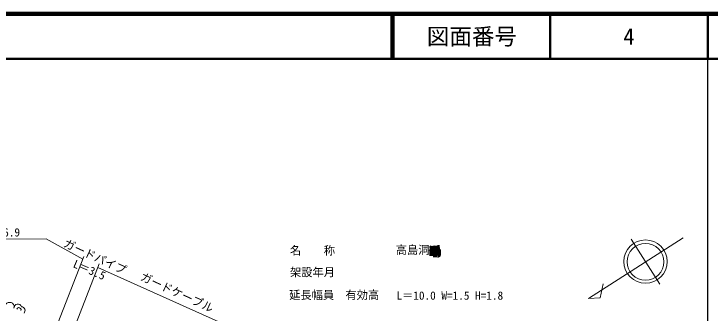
# Model space of a CAD drawing. Units: millimetres, scale not verified. Extents: x 40000 to 680000, y 20000 to 380000.
# Drawn here: x 424950 to 579500, y 313584 to 380000 of the extents above; entities that cross this region are included whole.
import ezdxf
from ezdxf.enums import TextEntityAlignment as Align

# ---------------------------------------------------------------- set-up
doc = ezdxf.new("R2010")
doc.units = ezdxf.units.MM
doc.header["$LTSCALE"] = 1000
for name, color, linetype, lineweight in [('M-BGD', 7, 'Continuous', 13), ('M-BGD-EXST', 7, 'Continuous', 25), ('M-BMK-SRVR', 3, 'Continuous', 13), ('M-STR-HTXT', 7, 'Continuous', 13), ('M-TTL', 2, 'Continuous', 140), ('M-TTL-LINE', 7, 'Continuous', 50)]:
    doc.layers.add(name, color=color, linetype=linetype, lineweight=lineweight)
doc.layers.add('M-TTL-TXT', color=7, linetype='Continuous')
doc.styles.add('ＭＳ ゴシック', font='')
doc.styles.get('ＭＳ ゴシック').set_extended_font_data('MS Gothic')

msp = doc.modelspace()

# ---------------------------------------------------------------- linework, layer by layer
at = {"layer": 'M-BGD'}
for centre, radius, start, end in [((423979, 314899), 1066, 359.21702, 143.38501), ((425833, 314698), 877, 20.3182, 179.41341), ((426031, 314317), 498, 338.07773, 160.21335), ((426561, 314152), 856, 318.50152, 83.65347)]:
    msp.add_arc(centre, radius, start, end, dxfattribs=at)
at = {"layer": 'M-BGD-EXST'}
msp.add_line((579000, 20000), (579000, 370000), dxfattribs=at)
at = {"layer": 'M-BMK-SRVR'}
msp.add_line((562018, 329958), (568369, 320011), dxfattribs=at)
msp.add_lwpolyline([(573495, 330305), (552527, 316853), (555132, 316939), (555730, 320056)], dxfattribs=at)
for centre, radius in [((565168, 325010), 4806), ((565168, 324967), 4069)]:
    msp.add_circle(centre, radius, dxfattribs=at)
at = {"layer": 'M-STR-HTXT', "lineweight": 140}
for p, q in [((517948, 328067), (518914, 328067)), ((518427, 328067), (518371, 327616)), ((518970, 328251), (519435, 328251)), ((518974, 327674), (519531, 327674)), ((517658, 327633), (517658, 326270)), ((518023, 327242), (518820, 327242)), ((518023, 326868), (518820, 326868)), ((518023, 326438), (518820, 326438))]:
    msp.add_line(p, q, dxfattribs=at)
at = {"layer": 'M-STR-HTXT'}
for p, q in [((431647, 303626), (440444, 326121)), ((443898, 324490), (434913, 301617)), ((443601, 323732), (504305, 296454))]:
    msp.add_line(p, q, dxfattribs=at)
msp.add_lwpolyline([(387497, 330018), (432126, 330046), (440228, 325570)], dxfattribs=at)
at = {"layer": 'M-STR-HTXT', "lineweight": 140}
for points in [[(517835, 327958), (517721, 327722), (517549, 327479), (517358, 327260)], [(517837, 328409), (517707, 328215), (517580, 328071), (517386, 327913)], [(518140, 328405), (518209, 328271), (518279, 328067)], [(518681, 328413), (518628, 328241), (518560, 328067)], [(519248, 327674), (519248, 326461), (519227, 326413), (519193, 326385), (519151, 326378), (518992, 326378)], [(518023, 326301), (518023, 327616), (518820, 327616), (518820, 326338)]]:
    msp.add_lwpolyline(points, dxfattribs=at)
at = {"layer": 'M-TTL'}
msp.add_line((680000, 380000), (40000, 380000), dxfattribs=at)
at = {"layer": 'M-TTL-LINE'}
for p, q in [((508747, 380000), (508747, 370000)), ((509247, 380000), (509247, 370000)), ((543997, 380000), (543997, 370000)), ((579000, 380000), (579000, 370000)), ((40000, 370000), (680000, 370000))]:
    msp.add_line(p, q, dxfattribs=at)

# ---------------------------------------------------------------- texts
at = {"layer": 'M-STR-HTXT', "style": 'ＭＳ ゴシック'}
for s, p in [('L＝46.9', (421935, 330040)), ('名\u3000\u3000称', (491233, 326001)), ('高島洞', (513448, 326124)), ('架設年月', (491233, 321188)), ('延長幅員\u3000有効高', (496046, 316128)), ('L＝10.0 W=1.5 H=1.8', (521716, 316004))]:
    msp.add_text(s, height=1833, dxfattribs=at).set_placement(p, align=Align.BOTTOM_CENTER)
for s, rotation, p in [('ガードパイプ', 335.288, (442355, 324775)), ('L＝3.5', 336.792, (441134, 321843)), ('ガードケーブル', 335.28, (460558, 316833))]:
    msp.add_text(s, height=1833, rotation=rotation, dxfattribs=at).set_placement(p, align=Align.BOTTOM_CENTER)
at = {"layer": 'M-TTL-TXT', "style": 'ＭＳ ゴシック'}
for s, p in [('図面番号', (526622, 375000)), ('4', (561497, 375000))]:
    msp.add_text(s, height=3666, dxfattribs=at).set_placement(p, align=Align.MIDDLE_CENTER)

doc.saveas('drawing.dxf')
